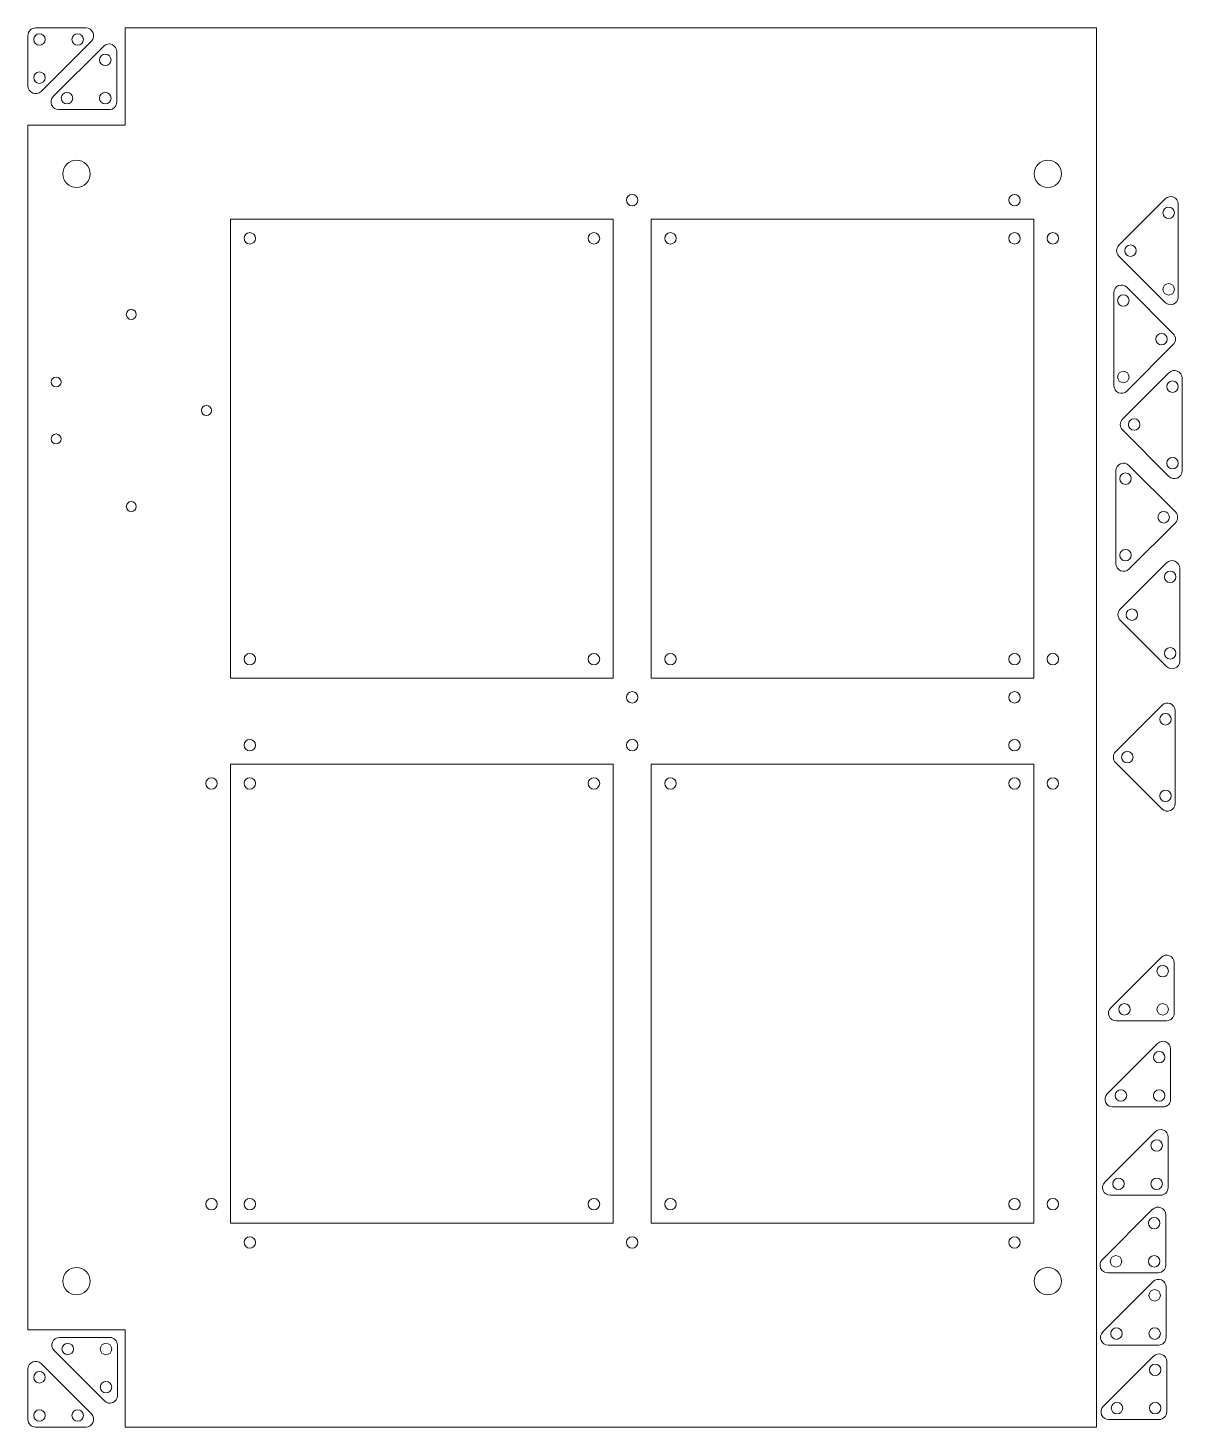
# Model space of a CAD drawing. Header units: millimetres. Extents: x 50 to 352, y 192 to 558.
import ezdxf

# ---------------------------------------------------------------- set-up
doc = ezdxf.new("R2010")
doc.units = ezdxf.units.MM

msp = doc.modelspace()

# ---------------------------------------------------------------- linework, layer by layer
at = {"color": 7, "linetype": 'Continuous', "lineweight": 15}
for p, q in [((49.95, 556.24), (49.95, 543.07)), ((65.13, 558.24), (51.95, 558.24)), ((75.35, 532.84), (75.35, 558.24)), ((75.35, 558.24), (329.35, 558.24)), ((329.35, 558.24), (329.35, 192.48)), ((53.37, 541.65), (66.54, 554.82)), ((69.75, 553.48), (56.58, 540.3)), ((73.17, 538.89), (73.17, 552.06)), ((57.99, 536.89), (71.17, 536.89)), ((75.35, 532.84), (49.95, 532.84)), ((49.95, 532.84), (49.95, 217.88)), ((347.34, 513.58), (335.2, 501.43)), ((350.75, 487.88), (350.75, 512.16)), ((202.95, 508.24), (102.95, 508.24)), ((102.95, 508.24), (102.95, 388.24)), ((202.95, 388.24), (202.95, 508.24)), ((312.95, 508.24), (212.95, 508.24)), ((212.95, 508.24), (212.95, 388.24)), ((312.95, 388.24), (312.95, 508.24)), ((335.2, 498.61), (347.34, 486.46)), ((349.45, 478.3), (337.3, 490.44)), ((333.89, 489.03), (333.89, 464.74)), ((337.3, 463.33), (349.45, 475.47)), ((348.32, 468.12), (336.18, 455.97)), ((351.73, 442.42), (351.73, 466.7)), ((336.18, 453.15), (348.32, 441)), ((349.99, 431.73), (337.85, 443.88)), ((334.44, 442.46), (334.44, 418.18)), ((337.85, 416.76), (349.99, 428.9)), ((347.71, 418.41), (335.57, 406.27)), ((351.13, 392.71), (351.13, 416.99)), ((335.57, 403.44), (347.71, 391.3)), ((102.95, 388.24), (202.95, 388.24)), ((212.95, 388.24), (312.95, 388.24)), ((346.5, 381.17), (334.36, 369.03)), ((349.92, 355.47), (349.92, 379.75)), ((334.36, 366.2), (346.5, 354.05)), ((202.95, 365.74), (102.95, 365.74)), ((102.95, 365.74), (102.95, 245.74)), ((202.95, 245.74), (202.95, 365.74)), ((312.95, 365.74), (212.95, 365.74)), ((212.95, 365.74), (212.95, 245.74)), ((312.95, 245.74), (312.95, 365.74)), ((346.27, 315.27), (333.1, 302.09)), ((349.68, 300.68), (349.68, 313.85)), ((334.51, 298.68), (347.68, 298.68)), ((345.34, 292.74), (332.17, 279.57)), ((348.76, 278.15), (348.76, 291.32)), ((333.59, 276.15), (346.76, 276.15)), ((344.69, 269.66), (331.52, 256.48)), ((348.1, 255.07), (348.1, 268.24)), ((332.93, 253.07), (346.1, 253.07)), ((344.05, 249.39), (330.87, 236.21)), ((102.95, 245.74), (202.95, 245.74)), ((212.95, 245.74), (312.95, 245.74)), ((347.46, 234.8), (347.46, 247.97)), ((344.17, 230.49), (331, 217.32)), ((332.29, 232.8), (345.46, 232.8)), ((347.58, 215.9), (347.58, 229.07)), ((75.35, 217.88), (49.95, 217.88)), ((71.35, 215.88), (58.18, 215.88)), ((75.35, 217.88), (75.35, 192.48)), ((56.77, 212.46), (69.94, 199.29)), ((73.35, 200.71), (73.35, 213.88)), ((332.41, 213.9), (345.58, 213.9)), ((66.54, 195.89), (53.37, 209.06)), ((344.3, 211.01), (331.13, 197.84)), ((347.72, 196.43), (347.72, 209.6)), ((49.95, 207.65), (49.95, 194.48)), ((332.54, 194.43), (345.72, 194.43)), ((51.95, 192.48), (65.13, 192.48)), ((75.35, 192.48), (329.35, 192.48))]:
    msp.add_line(p, q, dxfattribs=at)
for centre, radius in [((52.95, 555.24), 1.5), ((62.95, 555.24), 1.5), ((70.17, 549.89), 1.5), ((52.95, 545.24), 1.5), ((60.17, 539.89), 1.5), ((70.17, 539.89), 1.5), ((62.65, 520.12), 3.57), ((316.65, 520.12), 3.57), ((207.95, 513.24), 1.5), ((307.95, 513.24), 1.5), ((348.25, 509.92), 1.5), ((107.95, 503.24), 1.5), ((197.95, 503.24), 1.5), ((217.95, 503.24), 1.5), ((307.95, 503.24), 1.5), ((317.95, 503.24), 1.5), ((338.25, 500.02), 1.5), ((348.25, 489.92), 1.5), ((336.39, 486.98), 1.5), ((76.96, 483.35), 1.3), ((346.39, 476.89), 1.5), ((336.39, 466.98), 1.5), ((57.31, 465.68), 1.3), ((349.23, 464.46), 1.5), ((96.62, 458.23), 1.3), ((339.23, 454.56), 1.5), ((57.31, 450.79), 1.3), ((349.23, 444.46), 1.5), ((336.94, 440.42), 1.5), ((76.96, 433.12), 1.3), ((346.94, 430.32), 1.5), ((336.94, 420.42), 1.5), ((348.63, 414.75), 1.5), ((338.63, 404.85), 1.5), ((348.63, 394.75), 1.5), ((107.95, 393.24), 1.5), ((197.95, 393.24), 1.5), ((217.95, 393.24), 1.5), ((307.95, 393.24), 1.5), ((317.95, 393.24), 1.5), ((207.95, 383.24), 1.5), ((307.95, 383.24), 1.5), ((347.42, 377.51), 1.5), ((107.95, 370.74), 1.5), ((207.95, 370.74), 1.5), ((307.95, 370.74), 1.5), ((337.42, 367.61), 1.5), ((97.95, 360.74), 1.5), ((107.95, 360.74), 1.5), ((197.95, 360.74), 1.5), ((217.95, 360.74), 1.5), ((307.95, 360.74), 1.5), ((317.95, 360.74), 1.5), ((347.42, 357.51), 1.5), ((346.68, 311.68), 1.5), ((336.68, 301.68), 1.5), ((346.68, 301.68), 1.5), ((345.76, 289.15), 1.5), ((335.76, 279.15), 1.5), ((345.76, 279.15), 1.5), ((345.1, 266.07), 1.5), ((335.1, 256.07), 1.5), ((345.1, 256.07), 1.5), ((97.95, 250.74), 1.5), ((107.95, 250.74), 1.5), ((197.95, 250.74), 1.5), ((217.95, 250.74), 1.5), ((307.95, 250.74), 1.5), ((317.95, 250.74), 1.5), ((344.46, 245.8), 1.5), ((107.95, 240.74), 1.5), ((207.95, 240.74), 1.5), ((307.95, 240.74), 1.5), ((62.65, 230.6), 3.57), ((316.65, 230.6), 3.57), ((334.46, 235.8), 1.5), ((344.46, 235.8), 1.5), ((344.58, 226.9), 1.5), ((334.58, 216.9), 1.5), ((344.58, 216.9), 1.5), ((60.35, 212.88), 1.5), ((70.35, 212.88), 1.5), ((344.72, 207.43), 1.5), ((52.95, 205.48), 1.5), ((70.35, 202.88), 1.5), ((334.72, 197.43), 1.5), ((344.72, 197.43), 1.5), ((52.95, 195.48), 1.5), ((62.95, 195.48), 1.5)]:
    msp.add_circle(centre, radius, dxfattribs=at)
for centre, start, end in [((51.95, 556.24), 90, 180), ((65.13, 556.24), 315, 90), ((71.17, 552.06), 0, 135), ((51.95, 543.07), 180, 315), ((57.99, 538.89), 135, 270), ((71.17, 538.89), 270, 0), ((348.75, 512.16), 0, 135), ((336.61, 500.02), 135, 225), ((335.89, 489.03), 45, 180), ((348.75, 487.88), 225, 0), ((348.03, 476.89), 315, 45), ((349.73, 466.7), 0, 135), ((335.89, 464.74), 180, 315), ((337.59, 454.56), 135, 225), ((336.44, 442.46), 45, 180), ((349.73, 442.42), 225, 0), ((348.58, 430.32), 315, 45), ((336.44, 418.18), 180, 315), ((349.13, 416.99), 0, 135), ((336.98, 404.85), 135, 225), ((349.13, 392.71), 225, 360), ((347.92, 379.75), 0, 135), ((335.78, 367.61), 135, 225), ((347.92, 355.47), 225, 360), ((347.68, 313.85), 0, 135), ((334.51, 300.68), 135, 270), ((347.68, 300.68), 270, 0), ((346.76, 291.32), 0, 135), ((333.59, 278.15), 135, 270), ((346.76, 278.15), 270, 0), ((346.1, 268.24), 0, 135), ((332.93, 255.07), 135, 270), ((346.1, 255.07), 270, 0), ((345.46, 247.97), 0, 135), ((332.29, 234.8), 135, 270), ((345.46, 234.8), 270, 0), ((345.58, 229.07), 0, 135), ((58.18, 213.88), 90, 225), ((71.35, 213.88), 0, 90), ((332.41, 215.9), 135, 270), ((345.58, 215.9), 270, 0), ((51.95, 207.65), 45, 180), ((345.72, 209.6), 0, 135), ((71.35, 200.71), 225, 0), ((332.54, 196.43), 135, 270), ((51.95, 194.48), 180, 270), ((65.13, 194.48), 270, 45), ((345.72, 196.43), 270, 0)]:
    msp.add_arc(centre, 2, start, end, dxfattribs=at)

doc.saveas('drawing.dxf')
